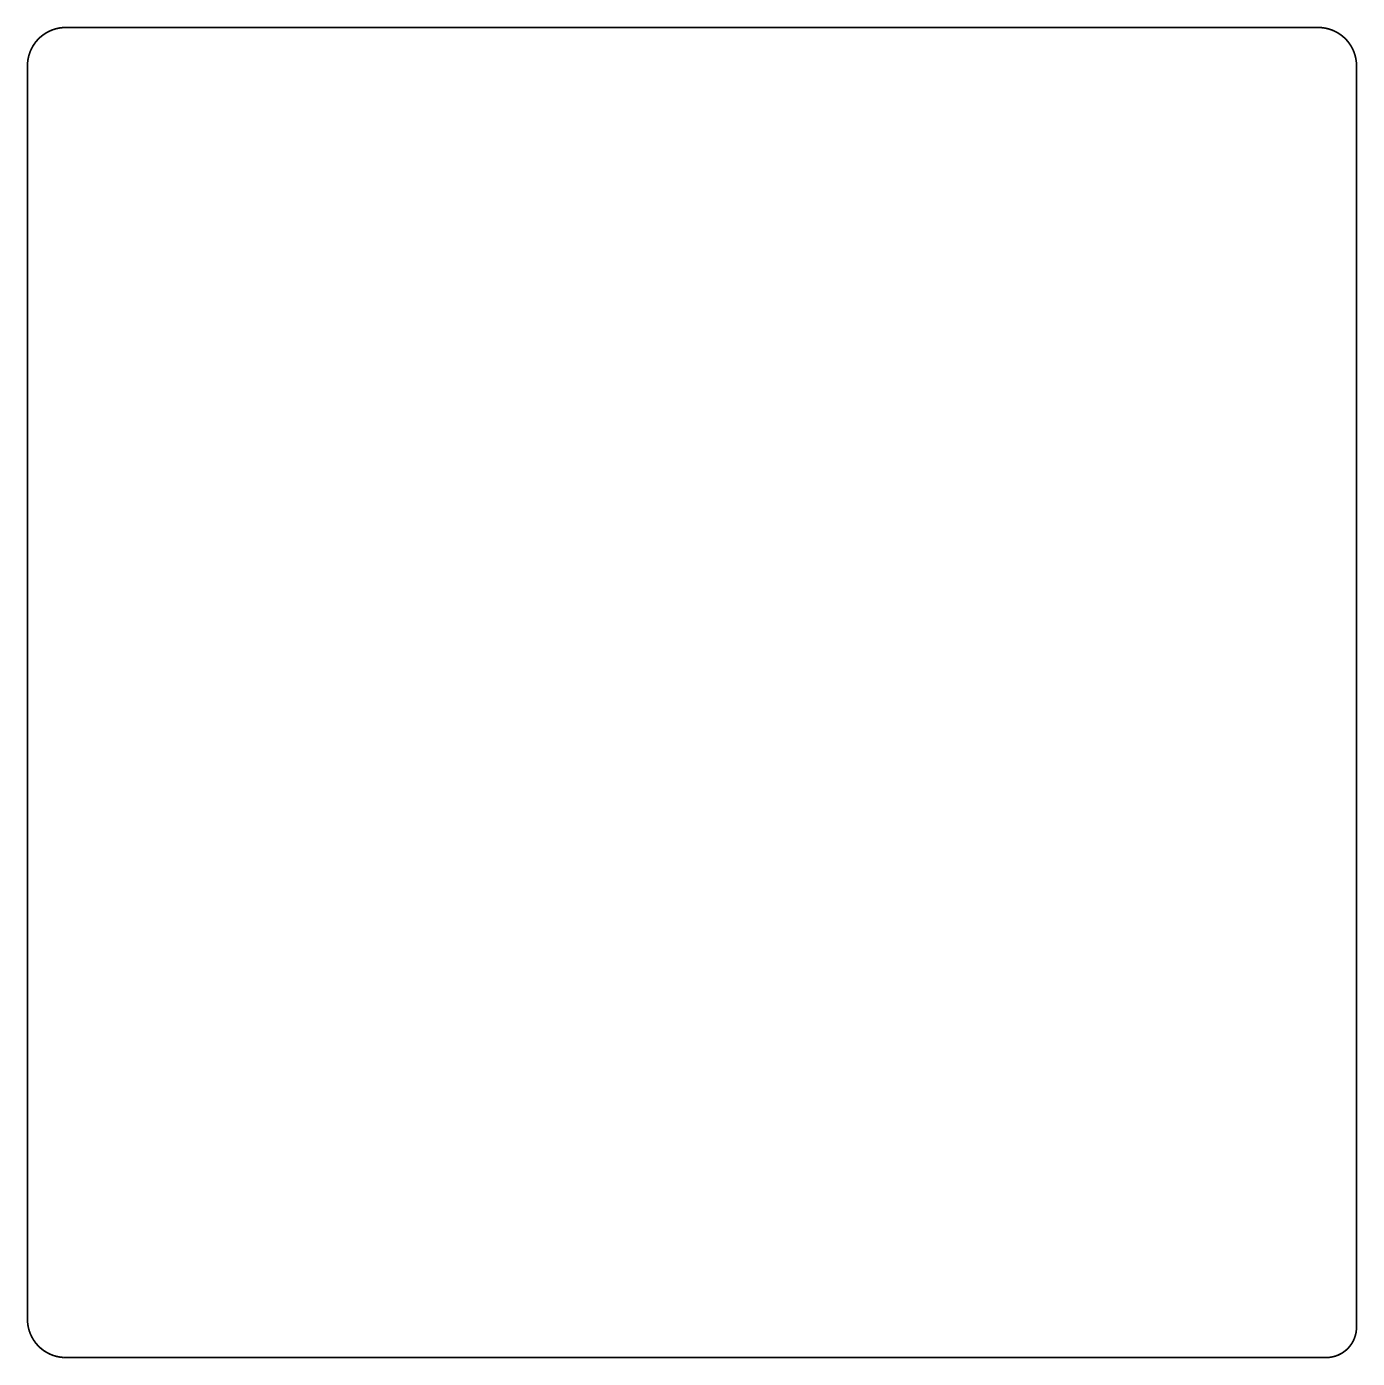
# Model space of a CAD drawing. Extents: x 27 to 186, y 24 to 183.
import ezdxf

# ---------------------------------------------------------------- set-up
doc = ezdxf.new("R2010")
doc.units = 0
doc.layers.add('078757-1ROU1_GBR', color=14, linetype='CONTINUOUS')

msp = doc.modelspace()

# ---------------------------------------------------------------- linework, layer by layer
at = {"layer": '078757-1ROU1_GBR', "const_width": 0.2}
for points in [[(31.368188, 183.2864, 0.3956128), (26.687374, 179.132408)], [(185.420026, 178.7144, 0.4142137), (180.848, 183.2864)], [(26.670026, 28.85346, 0.3887716), (30.96928, 24.415776)], [(181.863518, 24.4094, 0.4141461), (185.420026, 28.091054)]]:
    msp.add_lwpolyline(points, format="xyb", dxfattribs=at)
for points in [[(31.368188, 183.2864), (180.848, 183.2864)], [(26.670026, 28.85346), (26.67, 179.083462), (26.686536, 179.123314), (26.687374, 179.132408)], [(185.420026, 178.7144), (185.420026, 28.091054)], [(181.863518, 24.4094), (30.99524, 24.4094), (30.96928, 24.415776)]]:
    msp.add_lwpolyline(points, dxfattribs=at)

doc.saveas('drawing.dxf')
